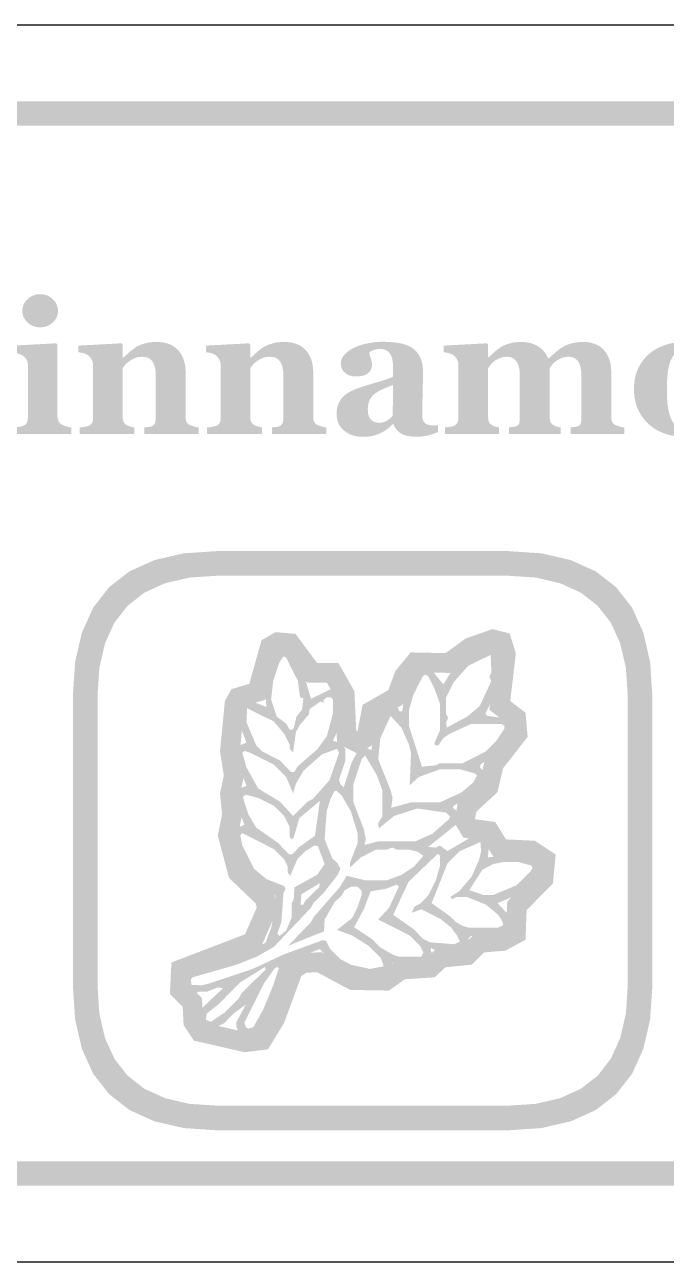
# Model space of a CAD drawing. Header units: millimetres. Extents: x 6 to 594, y 82 to 394.
# Drawn here: x 294.12 to 304.52, y 159.76 to 179.84 of the extents above; entities that cross this region are included whole.
import ezdxf

# ---------------------------------------------------------------- set-up
doc = ezdxf.new("R2010")
doc.units = ezdxf.units.MM
doc.layers.add('CUT', color=1, linetype='Continuous')
doc.layers.add('RASTER', color=7, linetype='Continuous')

msp = doc.modelspace()

# ---------------------------------------------------------------- hatches: boundary and pattern name
at = {"layer": 'RASTER'}
h = msp.add_hatch(color=7, dxfattribs=at)
h.paths.add_polyline_path([(279.2, 176.4), (279.234, 176.916), (279.338, 177.363), (279.509, 177.741), (279.75, 178.05), (280.059, 178.291), (280.438, 178.463), (280.884, 178.566), (281.4, 178.6), (338.6, 178.6), (339.116, 178.566), (339.563, 178.463), (339.941, 178.291), (340.25, 178.05), (340.491, 177.741), (340.663, 177.363), (340.766, 176.916), (340.8, 176.4), (340.8, 163.2), (340.766, 162.684), (340.662, 162.238), (340.491, 161.859), (340.25, 161.55), (339.941, 161.309), (339.563, 161.138), (339.116, 161.034), (338.6, 161), (281.4, 161), (280.884, 161.034), (280.438, 161.138), (280.059, 161.309), (279.75, 161.55), (279.509, 161.859), (279.338, 162.238), (279.234, 162.684), (279.2, 163.2)])
h.paths.add_polyline_path([(279.6, 176.4), (279.6, 163.2), (279.628, 162.778), (279.713, 162.413), (279.853, 162.103), (280.05, 161.85), (280.303, 161.653), (280.612, 161.513), (280.978, 161.428), (281.4, 161.4), (338.6, 161.4), (339.022, 161.428), (339.388, 161.513), (339.697, 161.653), (339.95, 161.85), (340.147, 162.103), (340.287, 162.413), (340.372, 162.778), (340.4, 163.2), (340.4, 176.4), (340.372, 176.822), (340.287, 177.188), (340.147, 177.497), (339.95, 177.75), (339.697, 177.947), (339.388, 178.088), (339.022, 178.172), (338.6, 178.2), (281.4, 178.2), (280.978, 178.172), (280.612, 178.088), (280.303, 177.947), (280.05, 177.75), (279.853, 177.497), (279.713, 177.188), (279.628, 176.822), (279.6, 176.4)])
h = msp.add_hatch(color=7, dxfattribs=at)
h.paths.add_polyline_path([(294.873, 173.2), (293.948, 173.2), (293.948, 173.307), (293.957, 173.308), (293.966, 173.308), (293.976, 173.309), (293.985, 173.31), (293.995, 173.311), (294.004, 173.312), (294.013, 173.313), (294.022, 173.314), (294.031, 173.315), (294.04, 173.317), (294.048, 173.318), (294.056, 173.32), (294.064, 173.322), (294.071, 173.324), (294.078, 173.326), (294.085, 173.329), (294.096, 173.334), (294.107, 173.339), (294.116, 173.344), (294.125, 173.35), (294.133, 173.357), (294.14, 173.364), (294.146, 173.371), (294.151, 173.379), (294.156, 173.388), (294.159, 173.397), (294.163, 173.407), (294.165, 173.418), (294.167, 173.429), (294.169, 173.441), (294.17, 173.453), (294.17, 173.467), (294.17, 174.319), (294.17, 174.332), (294.169, 174.344), (294.167, 174.356), (294.164, 174.367), (294.161, 174.378), (294.157, 174.389), (294.152, 174.399), (294.147, 174.409), (294.141, 174.419), (294.134, 174.428), (294.128, 174.436), (294.12, 174.444), (294.113, 174.452), (294.105, 174.459), (294.097, 174.465), (294.088, 174.471), (294.081, 174.476), (294.073, 174.48), (294.065, 174.484), (294.055, 174.489), (294.045, 174.493), (294.033, 174.497), (294.021, 174.501), (294.008, 174.505), (293.995, 174.509), (293.982, 174.513), (293.97, 174.516), (293.957, 174.518), (293.945, 174.521), (293.933, 174.523), (293.922, 174.524), (293.911, 174.526), (293.911, 174.633), (294.629, 174.671), (294.651, 174.649), (294.651, 173.486), (294.651, 173.473), (294.652, 173.461), (294.654, 173.449), (294.656, 173.438), (294.659, 173.428), (294.663, 173.417), (294.667, 173.408), (294.673, 173.398), (294.678, 173.39), (294.685, 173.382), (294.692, 173.374), (294.699, 173.367), (294.708, 173.361), (294.716, 173.355), (294.726, 173.35), (294.736, 173.345), (294.743, 173.342), (294.751, 173.339), (294.758, 173.336), (294.766, 173.333), (294.775, 173.33), (294.783, 173.327), (294.791, 173.324), (294.8, 173.322), (294.809, 173.319), (294.818, 173.317), (294.827, 173.315), (294.836, 173.313), (294.845, 173.311), (294.854, 173.309), (294.864, 173.308), (294.873, 173.307)])
h.paths.add_polyline_path([(294.659, 175.198), (294.658, 175.171), (294.654, 175.144), (294.647, 175.119), (294.638, 175.095), (294.626, 175.072), (294.611, 175.05), (294.594, 175.028), (294.574, 175.008), (294.552, 174.99), (294.529, 174.974), (294.505, 174.961), (294.48, 174.95), (294.454, 174.941), (294.427, 174.935), (294.4, 174.931), (294.371, 174.93), (294.342, 174.931), (294.314, 174.935), (294.286, 174.941), (294.26, 174.95), (294.235, 174.961), (294.211, 174.974), (294.188, 174.99), (294.167, 175.008), (294.146, 175.028), (294.129, 175.05), (294.114, 175.072), (294.102, 175.095), (294.093, 175.119), (294.086, 175.144), (294.082, 175.171), (294.081, 175.198), (294.082, 175.225), (294.086, 175.252), (294.093, 175.277), (294.102, 175.301), (294.114, 175.325), (294.129, 175.347), (294.146, 175.368), (294.167, 175.388), (294.188, 175.407), (294.211, 175.423), (294.235, 175.437), (294.26, 175.448), (294.286, 175.456), (294.314, 175.463), (294.342, 175.466), (294.371, 175.468), (294.4, 175.466), (294.428, 175.463), (294.455, 175.456), (294.481, 175.448), (294.506, 175.437), (294.53, 175.423), (294.553, 175.407), (294.574, 175.388), (294.594, 175.368), (294.612, 175.347), (294.626, 175.325), (294.638, 175.301), (294.647, 175.277), (294.654, 175.252), (294.658, 175.225), (294.659, 175.198)])
for points in [[(296.942, 173.2), (296.06, 173.2), (296.06, 173.307), (296.067, 173.308), (296.074, 173.308), (296.082, 173.309), (296.091, 173.31), (296.099, 173.311), (296.108, 173.312), (296.117, 173.313), (296.127, 173.314), (296.137, 173.315), (296.146, 173.317), (296.154, 173.318), (296.162, 173.32), (296.169, 173.322), (296.176, 173.324), (296.182, 173.326), (296.187, 173.329), (296.195, 173.333), (296.202, 173.338), (296.208, 173.343), (296.214, 173.349), (296.219, 173.355), (296.224, 173.361), (296.228, 173.368), (296.231, 173.376), (296.234, 173.384), (296.237, 173.393), (296.239, 173.403), (296.241, 173.414), (296.243, 173.426), (296.244, 173.438), (296.244, 173.452), (296.244, 173.467), (296.244, 174.152), (296.244, 174.188), (296.241, 174.222), (296.237, 174.254), (296.231, 174.283), (296.223, 174.31), (296.213, 174.335), (296.202, 174.357), (296.189, 174.377), (296.175, 174.395), (296.159, 174.41), (296.141, 174.423), (296.122, 174.434), (296.1, 174.442), (296.078, 174.448), (296.054, 174.451), (296.028, 174.452), (296.013, 174.452), (295.999, 174.451), (295.985, 174.45), (295.971, 174.448), (295.957, 174.446), (295.944, 174.443), (295.931, 174.439), (295.918, 174.435), (295.906, 174.43), (295.893, 174.425), (295.881, 174.419), (295.868, 174.413), (295.856, 174.407), (295.844, 174.399), (295.832, 174.392), (295.82, 174.384), (295.809, 174.376), (295.799, 174.369), (295.79, 174.361), (295.781, 174.354), (295.773, 174.346), (295.765, 174.339), (295.758, 174.331), (295.751, 174.324), (295.745, 174.316), (295.739, 174.309), (295.733, 174.301), (295.728, 174.295), (295.723, 174.288), (295.718, 174.282), (295.713, 174.275), (295.708, 174.269), (295.708, 173.483), (295.708, 173.47), (295.709, 173.458), (295.71, 173.447), (295.712, 173.436), (295.714, 173.425), (295.716, 173.415), (295.719, 173.406), (295.723, 173.397), (295.727, 173.389), (295.731, 173.381), (295.737, 173.374), (295.742, 173.367), (295.749, 173.361), (295.756, 173.355), (295.763, 173.35), (295.771, 173.345), (295.777, 173.342), (295.784, 173.339), (295.79, 173.336), (295.798, 173.333), (295.805, 173.33), (295.813, 173.327), (295.821, 173.324), (295.83, 173.322), (295.839, 173.319), (295.847, 173.317), (295.856, 173.315), (295.865, 173.313), (295.873, 173.311), (295.882, 173.309), (295.89, 173.308), (295.899, 173.307), (295.899, 173.2), (295.008, 173.2), (295.008, 173.307), (295.017, 173.308), (295.026, 173.309), (295.036, 173.309), (295.045, 173.31), (295.054, 173.311), (295.063, 173.313), (295.073, 173.314), (295.082, 173.315), (295.091, 173.316), (295.1, 173.318), (295.109, 173.319), (295.117, 173.321), (295.124, 173.323), (295.132, 173.325), (295.139, 173.327), (295.146, 173.329), (295.157, 173.333), (295.167, 173.338), (295.177, 173.343), (295.185, 173.349), (295.193, 173.356), (295.2, 173.363), (295.205, 173.371), (295.21, 173.379), (295.214, 173.387), (295.218, 173.397), (295.221, 173.407), (295.223, 173.418), (295.225, 173.429), (295.227, 173.441), (295.228, 173.453), (295.228, 173.467), (295.228, 174.319), (295.227, 174.33), (295.226, 174.342), (295.224, 174.353), (295.222, 174.364), (295.219, 174.375), (295.215, 174.386), (295.21, 174.397), (295.204, 174.408), (295.198, 174.419), (295.192, 174.429), (295.185, 174.439), (295.177, 174.448), (295.169, 174.457), (295.161, 174.465), (295.152, 174.473), (295.143, 174.48), (295.136, 174.485), (295.129, 174.489), (295.121, 174.493), (295.113, 174.496), (295.104, 174.5), (295.095, 174.503), (295.086, 174.507), (295.076, 174.51), (295.066, 174.512), (295.056, 174.515), (295.045, 174.517), (295.034, 174.519), (295.023, 174.521), (295.011, 174.523), (295, 174.524), (294.988, 174.526), (294.988, 174.633), (295.686, 174.671), (295.708, 174.649), (295.708, 174.436), (295.714, 174.436), (295.725, 174.446), (295.736, 174.456), (295.747, 174.466), (295.76, 174.477), (295.772, 174.488), (295.786, 174.499), (295.799, 174.512), (295.814, 174.524), (295.828, 174.537), (295.842, 174.549), (295.856, 174.56), (295.87, 174.571), (295.884, 174.581), (295.897, 174.59), (295.91, 174.599), (295.922, 174.608), (295.936, 174.616), (295.951, 174.625), (295.968, 174.633), (295.985, 174.64), (296.003, 174.648), (296.022, 174.655), (296.043, 174.661), (296.064, 174.668), (296.086, 174.674), (296.109, 174.679), (296.132, 174.683), (296.155, 174.686), (296.179, 174.689), (296.203, 174.691), (296.227, 174.692), (296.252, 174.693), (296.31, 174.691), (296.364, 174.684), (296.414, 174.674), (296.461, 174.659), (296.504, 174.64), (296.543, 174.616), (296.578, 174.589), (296.61, 174.557), (296.638, 174.522), (296.662, 174.484), (296.683, 174.443), (296.699, 174.4), (296.712, 174.353), (296.722, 174.304), (296.727, 174.252), (296.729, 174.198), (296.729, 173.48), (296.729, 173.467), (296.73, 173.454), (296.732, 173.442), (296.733, 173.431), (296.736, 173.421), (296.738, 173.411), (296.742, 173.402), (296.745, 173.393), (296.75, 173.386), (296.755, 173.378), (296.761, 173.371), (296.768, 173.364), (296.776, 173.358), (296.785, 173.352), (296.795, 173.347), (296.805, 173.342), (296.811, 173.34), (296.818, 173.337), (296.825, 173.334), (296.832, 173.332), (296.839, 173.329), (296.847, 173.327), (296.855, 173.324), (296.863, 173.322), (296.872, 173.319), (296.881, 173.317), (296.89, 173.315), (296.9, 173.313), (296.91, 173.311), (296.92, 173.309), (296.931, 173.308), (296.942, 173.307)], [(299.011, 173.2), (298.13, 173.2), (298.13, 173.307), (298.137, 173.308), (298.144, 173.308), (298.152, 173.309), (298.16, 173.31), (298.169, 173.311), (298.178, 173.312), (298.187, 173.313), (298.197, 173.314), (298.207, 173.315), (298.216, 173.317), (298.224, 173.318), (298.232, 173.32), (298.239, 173.322), (298.246, 173.324), (298.252, 173.326), (298.257, 173.329), (298.264, 173.333), (298.271, 173.338), (298.278, 173.343), (298.283, 173.349), (298.289, 173.355), (298.293, 173.361), (298.297, 173.368), (298.301, 173.376), (298.304, 173.384), (298.307, 173.393), (298.309, 173.403), (298.311, 173.414), (298.312, 173.426), (298.313, 173.438), (298.314, 173.452), (298.314, 173.467), (298.314, 174.152), (298.313, 174.188), (298.311, 174.222), (298.306, 174.254), (298.3, 174.283), (298.293, 174.31), (298.283, 174.335), (298.272, 174.357), (298.259, 174.377), (298.245, 174.395), (298.229, 174.41), (298.211, 174.423), (298.191, 174.434), (298.17, 174.442), (298.148, 174.448), (298.123, 174.451), (298.097, 174.452), (298.083, 174.452), (298.069, 174.451), (298.055, 174.45), (298.041, 174.448), (298.027, 174.446), (298.014, 174.443), (298.001, 174.439), (297.988, 174.435), (297.976, 174.43), (297.963, 174.425), (297.951, 174.419), (297.938, 174.413), (297.926, 174.407), (297.914, 174.399), (297.902, 174.392), (297.889, 174.384), (297.879, 174.376), (297.869, 174.369), (297.86, 174.361), (297.851, 174.354), (297.843, 174.346), (297.835, 174.339), (297.828, 174.331), (297.821, 174.324), (297.815, 174.316), (297.809, 174.309), (297.803, 174.301), (297.798, 174.295), (297.792, 174.288), (297.787, 174.282), (297.783, 174.275), (297.778, 174.269), (297.778, 173.483), (297.778, 173.47), (297.779, 173.458), (297.78, 173.447), (297.782, 173.436), (297.784, 173.425), (297.786, 173.415), (297.789, 173.406), (297.793, 173.397), (297.797, 173.389), (297.801, 173.381), (297.806, 173.374), (297.812, 173.367), (297.818, 173.361), (297.825, 173.355), (297.833, 173.35), (297.841, 173.345), (297.847, 173.342), (297.854, 173.339), (297.86, 173.336), (297.867, 173.333), (297.875, 173.33), (297.883, 173.327), (297.891, 173.324), (297.9, 173.322), (297.908, 173.319), (297.917, 173.317), (297.926, 173.315), (297.934, 173.313), (297.943, 173.311), (297.952, 173.309), (297.96, 173.308), (297.969, 173.307), (297.969, 173.2), (297.078, 173.2), (297.078, 173.307), (297.087, 173.308), (297.096, 173.309), (297.105, 173.309), (297.115, 173.31), (297.124, 173.311), (297.133, 173.313), (297.143, 173.314), (297.152, 173.315), (297.161, 173.316), (297.17, 173.318), (297.178, 173.319), (297.186, 173.321), (297.194, 173.323), (297.202, 173.325), (297.209, 173.327), (297.216, 173.329), (297.227, 173.333), (297.237, 173.338), (297.247, 173.343), (297.255, 173.349), (297.263, 173.356), (297.269, 173.363), (297.275, 173.371), (297.28, 173.379), (297.284, 173.387), (297.288, 173.397), (297.291, 173.407), (297.293, 173.418), (297.295, 173.429), (297.297, 173.441), (297.297, 173.453), (297.298, 173.467), (297.298, 174.319), (297.297, 174.33), (297.296, 174.342), (297.294, 174.353), (297.292, 174.364), (297.288, 174.375), (297.284, 174.386), (297.28, 174.397), (297.274, 174.408), (297.268, 174.419), (297.262, 174.429), (297.255, 174.439), (297.247, 174.448), (297.239, 174.457), (297.231, 174.465), (297.222, 174.473), (297.213, 174.48), (297.206, 174.485), (297.199, 174.489), (297.191, 174.493), (297.183, 174.496), (297.174, 174.5), (297.165, 174.503), (297.156, 174.507), (297.146, 174.51), (297.136, 174.512), (297.125, 174.515), (297.115, 174.517), (297.104, 174.519), (297.092, 174.521), (297.081, 174.523), (297.069, 174.524), (297.057, 174.526), (297.057, 174.633), (297.756, 174.671), (297.778, 174.649), (297.778, 174.436), (297.784, 174.436), (297.794, 174.446), (297.806, 174.456), (297.817, 174.466), (297.829, 174.477), (297.842, 174.488), (297.855, 174.499), (297.869, 174.512), (297.884, 174.524), (297.898, 174.537), (297.912, 174.549), (297.926, 174.56), (297.94, 174.571), (297.953, 174.581), (297.966, 174.59), (297.979, 174.599), (297.992, 174.608), (298.006, 174.616), (298.021, 174.625), (298.037, 174.633), (298.055, 174.64), (298.073, 174.648), (298.092, 174.655), (298.113, 174.661), (298.134, 174.668), (298.156, 174.674), (298.179, 174.679), (298.202, 174.683), (298.225, 174.686), (298.248, 174.689), (298.272, 174.691), (298.297, 174.692), (298.322, 174.693), (298.379, 174.691), (298.433, 174.684), (298.484, 174.674), (298.53, 174.659), (298.573, 174.64), (298.613, 174.616), (298.648, 174.589), (298.68, 174.557), (298.708, 174.522), (298.732, 174.484), (298.752, 174.443), (298.769, 174.4), (298.782, 174.353), (298.792, 174.304), (298.797, 174.252), (298.799, 174.198), (298.799, 173.48), (298.799, 173.467), (298.8, 173.454), (298.801, 173.442), (298.803, 173.431), (298.805, 173.421), (298.808, 173.411), (298.811, 173.402), (298.815, 173.393), (298.82, 173.386), (298.825, 173.378), (298.831, 173.371), (298.838, 173.364), (298.846, 173.358), (298.855, 173.352), (298.865, 173.347), (298.875, 173.342), (298.881, 173.34), (298.888, 173.337), (298.894, 173.334), (298.901, 173.332), (298.909, 173.329), (298.917, 173.327), (298.925, 173.324), (298.933, 173.322), (298.942, 173.319), (298.951, 173.317), (298.96, 173.315), (298.97, 173.313), (298.98, 173.311), (298.99, 173.309), (299.001, 173.308), (299.011, 173.307)], [(303.845, 173.2), (302.972, 173.2), (302.972, 173.307), (302.981, 173.308), (302.989, 173.309), (302.997, 173.31), (303.005, 173.311), (303.014, 173.312), (303.022, 173.313), (303.031, 173.314), (303.04, 173.314), (303.048, 173.315), (303.057, 173.316), (303.065, 173.318), (303.072, 173.319), (303.079, 173.321), (303.086, 173.324), (303.092, 173.326), (303.098, 173.329), (303.106, 173.333), (303.113, 173.337), (303.119, 173.343), (303.125, 173.348), (303.13, 173.355), (303.134, 173.362), (303.137, 173.37), (303.139, 173.378), (303.141, 173.387), (303.143, 173.396), (303.145, 173.407), (303.146, 173.417), (303.147, 173.429), (303.148, 173.441), (303.148, 173.453), (303.148, 173.467), (303.148, 174.151), (303.147, 174.187), (303.145, 174.221), (303.141, 174.253), (303.135, 174.283), (303.127, 174.31), (303.118, 174.335), (303.107, 174.357), (303.095, 174.377), (303.081, 174.395), (303.065, 174.41), (303.048, 174.423), (303.03, 174.434), (303.01, 174.442), (302.989, 174.448), (302.966, 174.451), (302.942, 174.452), (302.926, 174.452), (302.911, 174.451), (302.896, 174.45), (302.882, 174.447), (302.868, 174.445), (302.855, 174.441), (302.842, 174.437), (302.83, 174.433), (302.817, 174.428), (302.806, 174.422), (302.794, 174.416), (302.783, 174.411), (302.771, 174.404), (302.761, 174.398), (302.75, 174.391), (302.74, 174.384), (302.729, 174.376), (302.719, 174.368), (302.71, 174.361), (302.702, 174.353), (302.694, 174.345), (302.686, 174.337), (302.68, 174.33), (302.674, 174.322), (302.668, 174.315), (302.662, 174.307), (302.657, 174.3), (302.652, 174.294), (302.647, 174.287), (302.643, 174.281), (302.638, 174.275), (302.634, 174.269), (302.634, 173.483), (302.634, 173.47), (302.635, 173.458), (302.636, 173.446), (302.637, 173.435), (302.639, 173.425), (302.641, 173.415), (302.644, 173.406), (302.646, 173.397), (302.65, 173.389), (302.654, 173.381), (302.659, 173.374), (302.664, 173.368), (302.67, 173.361), (302.677, 173.355), (302.685, 173.35), (302.693, 173.345), (302.699, 173.342), (302.705, 173.339), (302.711, 173.336), (302.718, 173.333), (302.724, 173.33), (302.731, 173.327), (302.739, 173.324), (302.746, 173.322), (302.754, 173.319), (302.761, 173.317), (302.769, 173.315), (302.777, 173.313), (302.785, 173.311), (302.793, 173.309), (302.801, 173.308), (302.81, 173.307), (302.81, 173.2), (301.973, 173.2), (301.973, 173.307), (301.981, 173.308), (301.988, 173.308), (301.996, 173.309), (302.004, 173.31), (302.013, 173.311), (302.022, 173.312), (302.031, 173.313), (302.041, 173.314), (302.05, 173.315), (302.059, 173.317), (302.068, 173.318), (302.075, 173.32), (302.082, 173.322), (302.089, 173.324), (302.094, 173.326), (302.099, 173.329), (302.107, 173.333), (302.113, 173.338), (302.119, 173.343), (302.125, 173.349), (302.13, 173.355), (302.134, 173.361), (302.137, 173.368), (302.14, 173.376), (302.142, 173.384), (302.144, 173.393), (302.145, 173.403), (302.147, 173.414), (302.148, 173.426), (302.149, 173.438), (302.149, 173.452), (302.149, 173.467), (302.149, 174.151), (302.148, 174.187), (302.146, 174.221), (302.142, 174.253), (302.136, 174.283), (302.128, 174.31), (302.119, 174.335), (302.108, 174.357), (302.096, 174.377), (302.082, 174.395), (302.066, 174.41), (302.049, 174.423), (302.031, 174.434), (302.011, 174.442), (301.99, 174.448), (301.967, 174.451), (301.943, 174.452), (301.927, 174.452), (301.912, 174.451), (301.897, 174.45), (301.883, 174.447), (301.869, 174.445), (301.856, 174.441), (301.843, 174.437), (301.831, 174.433), (301.818, 174.428), (301.807, 174.422), (301.795, 174.416), (301.784, 174.411), (301.772, 174.404), (301.761, 174.398), (301.751, 174.391), (301.74, 174.384), (301.73, 174.376), (301.72, 174.368), (301.711, 174.361), (301.703, 174.353), (301.695, 174.345), (301.687, 174.337), (301.681, 174.33), (301.675, 174.322), (301.669, 174.315), (301.663, 174.307), (301.658, 174.3), (301.653, 174.294), (301.648, 174.287), (301.644, 174.281), (301.639, 174.275), (301.635, 174.269), (301.635, 173.483), (301.635, 173.47), (301.636, 173.458), (301.637, 173.447), (301.638, 173.436), (301.64, 173.425), (301.642, 173.416), (301.645, 173.406), (301.648, 173.398), (301.652, 173.39), (301.656, 173.382), (301.661, 173.375), (301.667, 173.368), (301.673, 173.361), (301.68, 173.355), (301.687, 173.35), (301.695, 173.345), (301.701, 173.342), (301.707, 173.339), (301.714, 173.336), (301.72, 173.333), (301.727, 173.33), (301.734, 173.327), (301.741, 173.324), (301.749, 173.322), (301.756, 173.319), (301.764, 173.317), (301.772, 173.315), (301.779, 173.313), (301.788, 173.311), (301.796, 173.309), (301.804, 173.308), (301.812, 173.307), (301.812, 173.2), (300.935, 173.2), (300.935, 173.307), (300.944, 173.308), (300.954, 173.308), (300.963, 173.309), (300.973, 173.31), (300.982, 173.311), (300.991, 173.312), (301, 173.313), (301.01, 173.314), (301.019, 173.315), (301.027, 173.317), (301.036, 173.318), (301.044, 173.32), (301.051, 173.322), (301.059, 173.324), (301.066, 173.326), (301.073, 173.329), (301.084, 173.334), (301.094, 173.339), (301.104, 173.344), (301.112, 173.35), (301.12, 173.357), (301.126, 173.364), (301.132, 173.371), (301.137, 173.379), (301.141, 173.388), (301.145, 173.397), (301.148, 173.407), (301.15, 173.418), (301.152, 173.429), (301.153, 173.441), (301.154, 173.453), (301.155, 173.467), (301.155, 174.319), (301.154, 174.331), (301.153, 174.342), (301.151, 174.354), (301.148, 174.365), (301.145, 174.377), (301.141, 174.388), (301.135, 174.399), (301.13, 174.411), (301.123, 174.422), (301.117, 174.432), (301.11, 174.441), (301.102, 174.45), (301.095, 174.459), (301.087, 174.467), (301.078, 174.474), (301.07, 174.48), (301.063, 174.485), (301.056, 174.489), (301.048, 174.493), (301.04, 174.496), (301.031, 174.5), (301.022, 174.503), (301.013, 174.507), (301.003, 174.51), (300.993, 174.512), (300.982, 174.515), (300.972, 174.517), (300.961, 174.519), (300.949, 174.521), (300.938, 174.523), (300.926, 174.524), (300.914, 174.526), (300.914, 174.633), (301.613, 174.671), (301.635, 174.649), (301.635, 174.442), (301.641, 174.442), (301.651, 174.452), (301.662, 174.461), (301.674, 174.472), (301.686, 174.482), (301.698, 174.493), (301.711, 174.505), (301.724, 174.517), (301.738, 174.529), (301.752, 174.542), (301.766, 174.553), (301.78, 174.564), (301.793, 174.575), (301.806, 174.585), (301.819, 174.594), (301.832, 174.603), (301.844, 174.611), (301.859, 174.619), (301.874, 174.627), (301.889, 174.635), (301.906, 174.643), (301.924, 174.65), (301.943, 174.657), (301.963, 174.663), (301.984, 174.669), (302.005, 174.675), (302.027, 174.679), (302.05, 174.684), (302.073, 174.687), (302.096, 174.689), (302.12, 174.691), (302.145, 174.692), (302.17, 174.693), (302.211, 174.692), (302.25, 174.688), (302.287, 174.682), (302.323, 174.675), (302.357, 174.664), (302.389, 174.652), (302.42, 174.637), (302.449, 174.62), (302.476, 174.601), (302.501, 174.581), (302.524, 174.559), (302.544, 174.536), (302.563, 174.511), (302.58, 174.485), (302.595, 174.457), (302.608, 174.428), (302.621, 174.428), (302.632, 174.438), (302.643, 174.448), (302.655, 174.459), (302.668, 174.471), (302.681, 174.482), (302.695, 174.495), (302.71, 174.507), (302.725, 174.521), (302.74, 174.534), (302.755, 174.546), (302.77, 174.558), (302.784, 174.569), (302.798, 174.579), (302.811, 174.589), (302.825, 174.598), (302.838, 174.606), (302.852, 174.615), (302.868, 174.624), (302.885, 174.632), (302.903, 174.64), (302.921, 174.647), (302.941, 174.655), (302.962, 174.661), (302.983, 174.668), (303.006, 174.674), (303.028, 174.679), (303.052, 174.683), (303.075, 174.686), (303.099, 174.689), (303.123, 174.691), (303.148, 174.692), (303.173, 174.693), (303.227, 174.691), (303.277, 174.685), (303.325, 174.674), (303.369, 174.66), (303.41, 174.642), (303.448, 174.619), (303.482, 174.593), (303.514, 174.562), (303.542, 174.528), (303.566, 174.49), (303.586, 174.449), (303.603, 174.404), (303.616, 174.356), (303.626, 174.305), (303.631, 174.25), (303.633, 174.192), (303.633, 173.48), (303.633, 173.467), (303.634, 173.454), (303.635, 173.442), (303.637, 173.431), (303.639, 173.42), (303.642, 173.41), (303.645, 173.401), (303.649, 173.393), (303.654, 173.385), (303.659, 173.377), (303.665, 173.37), (303.672, 173.364), (303.68, 173.357), (303.688, 173.352), (303.698, 173.347), (303.708, 173.342), (303.714, 173.34), (303.72, 173.337), (303.727, 173.334), (303.734, 173.332), (303.741, 173.329), (303.749, 173.327), (303.757, 173.324), (303.766, 173.322), (303.774, 173.319), (303.784, 173.317), (303.793, 173.315), (303.803, 173.313), (303.813, 173.311), (303.823, 173.309), (303.834, 173.308), (303.845, 173.307)]]:
    msp.add_hatch(color=7, dxfattribs=at).paths.add_polyline_path(points)
h = msp.add_hatch(color=7, dxfattribs=at)
h.paths.add_polyline_path([(300.822, 173.231), (300.806, 173.224), (300.788, 173.217), (300.77, 173.211), (300.752, 173.204), (300.732, 173.198), (300.712, 173.191), (300.691, 173.185), (300.67, 173.179), (300.648, 173.174), (300.625, 173.169), (300.602, 173.165), (300.579, 173.162), (300.556, 173.159), (300.532, 173.158), (300.508, 173.156), (300.484, 173.156), (300.44, 173.157), (300.4, 173.159), (300.362, 173.164), (300.327, 173.169), (300.296, 173.177), (300.267, 173.186), (300.241, 173.197), (300.219, 173.21), (300.198, 173.224), (300.179, 173.239), (300.162, 173.256), (300.147, 173.275), (300.133, 173.294), (300.122, 173.316), (300.111, 173.338), (300.103, 173.363), (300.094, 173.363), (300.082, 173.35), (300.069, 173.339), (300.057, 173.327), (300.045, 173.316), (300.033, 173.306), (300.021, 173.296), (300.01, 173.287), (299.998, 173.278), (299.986, 173.269), (299.975, 173.261), (299.963, 173.253), (299.95, 173.245), (299.938, 173.238), (299.925, 173.231), (299.912, 173.224), (299.899, 173.218), (299.882, 173.21), (299.865, 173.203), (299.848, 173.196), (299.832, 173.19), (299.815, 173.184), (299.799, 173.179), (299.783, 173.174), (299.767, 173.17), (299.75, 173.166), (299.732, 173.163), (299.712, 173.161), (299.69, 173.158), (299.667, 173.157), (299.643, 173.156), (299.616, 173.155), (299.589, 173.155), (299.547, 173.156), (299.507, 173.161), (299.468, 173.169), (299.431, 173.18), (299.396, 173.194), (299.362, 173.211), (299.329, 173.231), (299.299, 173.255), (299.27, 173.281), (299.246, 173.309), (299.225, 173.339), (299.208, 173.372), (299.195, 173.406), (299.186, 173.442), (299.18, 173.48), (299.178, 173.521), (299.179, 173.544), (299.18, 173.567), (299.182, 173.588), (299.185, 173.609), (299.189, 173.629), (299.193, 173.648), (299.199, 173.666), (299.205, 173.683), (299.212, 173.699), (299.219, 173.715), (299.228, 173.73), (299.237, 173.745), (299.246, 173.76), (299.257, 173.774), (299.268, 173.788), (299.28, 173.801), (299.291, 173.812), (299.302, 173.823), (299.314, 173.833), (299.327, 173.843), (299.34, 173.853), (299.353, 173.862), (299.367, 173.87), (299.381, 173.878), (299.396, 173.886), (299.411, 173.893), (299.426, 173.901), (299.442, 173.908), (299.458, 173.915), (299.474, 173.922), (299.491, 173.929), (299.508, 173.935), (299.542, 173.947), (299.577, 173.96), (299.614, 173.972), (299.653, 173.985), (299.693, 173.997), (299.735, 174.01), (299.779, 174.023), (299.824, 174.036), (299.869, 174.049), (299.911, 174.061), (299.949, 174.073), (299.984, 174.085), (300.016, 174.096), (300.045, 174.108), (300.071, 174.118), (300.094, 174.129), (300.094, 174.269), (300.094, 174.279), (300.094, 174.289), (300.093, 174.3), (300.093, 174.312), (300.092, 174.324), (300.091, 174.337), (300.09, 174.351), (300.088, 174.366), (300.086, 174.381), (300.084, 174.395), (300.082, 174.408), (300.079, 174.421), (300.076, 174.434), (300.072, 174.445), (300.068, 174.457), (300.063, 174.467), (300.058, 174.479), (300.052, 174.49), (300.045, 174.5), (300.037, 174.51), (300.028, 174.52), (300.019, 174.529), (300.009, 174.538), (299.999, 174.546), (299.987, 174.554), (299.975, 174.56), (299.962, 174.566), (299.948, 174.57), (299.933, 174.574), (299.917, 174.576), (299.901, 174.578), (299.883, 174.578), (299.867, 174.578), (299.852, 174.577), (299.838, 174.576), (299.824, 174.574), (299.811, 174.571), (299.798, 174.568), (299.787, 174.564), (299.775, 174.56), (299.765, 174.556), (299.755, 174.551), (299.745, 174.546), (299.736, 174.542), (299.728, 174.537), (299.72, 174.532), (299.713, 174.528), (299.706, 174.523), (299.707, 174.515), (299.709, 174.506), (299.711, 174.496), (299.714, 174.486), (299.718, 174.474), (299.721, 174.462), (299.726, 174.448), (299.731, 174.433), (299.736, 174.418), (299.74, 174.404), (299.743, 174.389), (299.746, 174.374), (299.748, 174.36), (299.75, 174.346), (299.751, 174.332), (299.751, 174.318), (299.751, 174.311), (299.75, 174.304), (299.749, 174.297), (299.748, 174.29), (299.746, 174.282), (299.744, 174.273), (299.741, 174.265), (299.738, 174.255), (299.735, 174.246), (299.731, 174.238), (299.727, 174.23), (299.722, 174.222), (299.717, 174.215), (299.712, 174.208), (299.706, 174.202), (299.7, 174.196), (299.691, 174.189), (299.683, 174.182), (299.674, 174.176), (299.664, 174.17), (299.655, 174.165), (299.645, 174.16), (299.635, 174.155), (299.625, 174.151), (299.613, 174.147), (299.601, 174.144), (299.587, 174.141), (299.572, 174.139), (299.555, 174.137), (299.537, 174.136), (299.517, 174.135), (299.496, 174.135), (299.467, 174.135), (299.439, 174.138), (299.412, 174.143), (299.388, 174.149), (299.366, 174.158), (299.346, 174.168), (299.327, 174.18), (299.31, 174.194), (299.296, 174.209), (299.283, 174.226), (299.272, 174.243), (299.263, 174.262), (299.256, 174.282), (299.251, 174.303), (299.248, 174.325), (299.247, 174.348), (299.248, 174.369), (299.251, 174.388), (299.256, 174.408), (299.264, 174.426), (299.273, 174.444), (299.284, 174.462), (299.297, 174.479), (299.313, 174.496), (299.329, 174.512), (299.347, 174.527), (299.365, 174.541), (299.385, 174.555), (299.405, 174.568), (299.426, 174.581), (299.448, 174.592), (299.471, 174.603), (299.495, 174.614), (299.519, 174.624), (299.545, 174.633), (299.571, 174.642), (299.598, 174.651), (299.626, 174.658), (299.654, 174.665), (299.684, 174.671), (299.714, 174.677), (299.743, 174.682), (299.771, 174.686), (299.8, 174.69), (299.827, 174.692), (299.854, 174.694), (299.881, 174.695), (299.906, 174.696), (299.942, 174.695), (299.976, 174.695), (300.01, 174.693), (300.043, 174.691), (300.075, 174.689), (300.106, 174.686), (300.137, 174.683), (300.167, 174.679), (300.197, 174.674), (300.225, 174.668), (300.253, 174.661), (300.28, 174.653), (300.306, 174.644), (300.332, 174.633), (300.357, 174.622), (300.381, 174.609), (300.403, 174.596), (300.424, 174.581), (300.444, 174.564), (300.463, 174.546), (300.48, 174.527), (300.496, 174.506), (300.511, 174.484), (300.525, 174.46), (300.538, 174.435), (300.549, 174.408), (300.558, 174.379), (300.565, 174.348), (300.571, 174.316), (300.576, 174.281), (300.578, 174.245), (300.579, 174.206), (300.579, 174.164), (300.578, 174.12), (300.578, 174.074), (300.577, 174.025), (300.576, 173.975), (300.575, 173.923), (300.574, 173.87), (300.572, 173.814), (300.571, 173.759), (300.569, 173.71), (300.568, 173.665), (300.567, 173.626), (300.567, 173.591), (300.566, 173.561), (300.566, 173.535), (300.566, 173.515), (300.566, 173.499), (300.567, 173.484), (300.568, 173.469), (300.571, 173.456), (300.573, 173.443), (300.577, 173.432), (300.581, 173.421), (300.585, 173.411), (300.591, 173.402), (300.597, 173.393), (300.603, 173.385), (300.611, 173.378), (300.618, 173.371), (300.627, 173.365), (300.636, 173.359), (300.646, 173.354), (300.653, 173.351), (300.66, 173.349), (300.669, 173.346), (300.678, 173.344), (300.689, 173.343), (300.7, 173.342), (300.712, 173.341), (300.725, 173.34), (300.738, 173.339), (300.751, 173.339), (300.763, 173.339), (300.776, 173.338), (300.788, 173.338), (300.799, 173.338), (300.811, 173.338), (300.822, 173.338)])
h.paths.add_polyline_path([(300.094, 173.994), (300.074, 173.987), (300.053, 173.98), (300.033, 173.972), (300.012, 173.964), (299.992, 173.956), (299.972, 173.948), (299.952, 173.939), (299.931, 173.93), (299.912, 173.921), (299.893, 173.912), (299.875, 173.903), (299.858, 173.893), (299.842, 173.884), (299.827, 173.874), (299.813, 173.865), (299.8, 173.855), (299.786, 173.844), (299.774, 173.833), (299.762, 173.821), (299.751, 173.808), (299.741, 173.795), (299.731, 173.78), (299.723, 173.766), (299.715, 173.75), (299.707, 173.734), (299.701, 173.717), (299.696, 173.699), (299.692, 173.681), (299.688, 173.662), (299.686, 173.642), (299.684, 173.621), (299.684, 173.6), (299.685, 173.572), (299.687, 173.547), (299.691, 173.523), (299.697, 173.501), (299.704, 173.482), (299.713, 173.464), (299.724, 173.448), (299.736, 173.434), (299.749, 173.422), (299.763, 173.412), (299.778, 173.403), (299.794, 173.396), (299.81, 173.39), (299.827, 173.386), (299.845, 173.384), (299.864, 173.383), (299.884, 173.384), (299.903, 173.385), (299.92, 173.388), (299.937, 173.391), (299.954, 173.396), (299.969, 173.402), (299.983, 173.408), (299.997, 173.416), (300.009, 173.425), (300.022, 173.434), (300.034, 173.443), (300.045, 173.453), (300.057, 173.463), (300.068, 173.474), (300.078, 173.486), (300.088, 173.497)])
h = msp.add_hatch(color=7, dxfattribs=at)
h.paths.add_polyline_path([(305.477, 174.48), (305.504, 174.454), (305.528, 174.427), (305.551, 174.399), (305.573, 174.369), (305.593, 174.338), (305.611, 174.306), (305.628, 174.273), (305.643, 174.239), (305.656, 174.203), (305.668, 174.167), (305.678, 174.13), (305.686, 174.092), (305.692, 174.054), (305.696, 174.014), (305.699, 173.975), (305.7, 173.934), (305.699, 173.894), (305.696, 173.854), (305.692, 173.815), (305.686, 173.776), (305.678, 173.738), (305.668, 173.7), (305.657, 173.663), (305.644, 173.627), (305.629, 173.592), (305.612, 173.557), (305.594, 173.525), (305.574, 173.493), (305.553, 173.463), (305.53, 173.434), (305.505, 173.406), (305.479, 173.38), (305.449, 173.354), (305.418, 173.328), (305.386, 173.305), (305.352, 173.283), (305.317, 173.263), (305.28, 173.244), (305.242, 173.227), (305.203, 173.212), (305.162, 173.198), (305.12, 173.186), (305.076, 173.176), (305.031, 173.168), (304.984, 173.161), (304.936, 173.157), (304.887, 173.154), (304.836, 173.153), (304.791, 173.154), (304.748, 173.156), (304.706, 173.16), (304.664, 173.166), (304.623, 173.173), (304.584, 173.182), (304.545, 173.192), (304.507, 173.204), (304.47, 173.218), (304.434, 173.233), (304.399, 173.25), (304.365, 173.268), (304.333, 173.289), (304.301, 173.31), (304.27, 173.333), (304.241, 173.358), (304.214, 173.383), (304.188, 173.41), (304.164, 173.438), (304.141, 173.468), (304.12, 173.499), (304.1, 173.531), (304.082, 173.565), (304.065, 173.601), (304.05, 173.637), (304.037, 173.675), (304.026, 173.714), (304.017, 173.754), (304.01, 173.794), (304.005, 173.836), (304.002, 173.879), (304.001, 173.924), (304.002, 173.967), (304.004, 174.009), (304.009, 174.05), (304.015, 174.09), (304.023, 174.128), (304.032, 174.165), (304.044, 174.202), (304.057, 174.236), (304.072, 174.27), (304.089, 174.303), (304.107, 174.335), (304.128, 174.366), (304.15, 174.396), (304.173, 174.425), (304.199, 174.453), (304.226, 174.48), (304.254, 174.505), (304.284, 174.529), (304.315, 174.551), (304.347, 174.571), (304.382, 174.59), (304.417, 174.608), (304.455, 174.624), (304.494, 174.639), (304.534, 174.652), (304.575, 174.664), (304.618, 174.674), (304.662, 174.682), (304.707, 174.688), (304.753, 174.692), (304.8, 174.695), (304.849, 174.696), (304.899, 174.695), (304.948, 174.692), (304.996, 174.688), (305.042, 174.682), (305.086, 174.674), (305.129, 174.664), (305.17, 174.652), (305.21, 174.639), (305.248, 174.624), (305.285, 174.608), (305.321, 174.59), (305.355, 174.571), (305.388, 174.551), (305.419, 174.529), (305.449, 174.505), (305.477, 174.48)])
h.paths.add_polyline_path([(305.102, 173.465), (305.11, 173.486), (305.117, 173.508), (305.124, 173.532), (305.13, 173.556), (305.136, 173.581), (305.141, 173.608), (305.146, 173.636), (305.15, 173.664), (305.154, 173.694), (305.157, 173.725), (305.159, 173.758), (305.161, 173.791), (305.163, 173.826), (305.164, 173.862), (305.165, 173.899), (305.165, 173.937), (305.165, 173.963), (305.164, 173.99), (305.163, 174.018), (305.162, 174.047), (305.16, 174.076), (305.157, 174.107), (305.154, 174.139), (305.151, 174.171), (305.147, 174.203), (305.142, 174.234), (305.138, 174.262), (305.132, 174.289), (305.127, 174.314), (305.12, 174.338), (305.114, 174.359), (305.107, 174.379), (305.097, 174.402), (305.087, 174.423), (305.077, 174.443), (305.065, 174.462), (305.052, 174.479), (305.039, 174.495), (305.024, 174.51), (305.009, 174.524), (304.993, 174.537), (304.976, 174.547), (304.958, 174.556), (304.939, 174.564), (304.919, 174.57), (304.897, 174.574), (304.875, 174.576), (304.852, 174.577), (304.826, 174.576), (304.802, 174.573), (304.78, 174.569), (304.758, 174.563), (304.738, 174.555), (304.719, 174.545), (304.702, 174.533), (304.686, 174.52), (304.67, 174.505), (304.656, 174.489), (304.643, 174.472), (304.63, 174.454), (304.619, 174.435), (304.608, 174.415), (304.598, 174.394), (304.59, 174.372), (304.582, 174.351), (304.575, 174.328), (304.569, 174.305), (304.564, 174.281), (304.559, 174.256), (304.554, 174.231), (304.55, 174.204), (304.547, 174.176), (304.544, 174.148), (304.542, 174.12), (304.54, 174.091), (304.538, 174.062), (304.537, 174.033), (304.536, 174.003), (304.536, 173.973), (304.535, 173.943), (304.536, 173.904), (304.536, 173.866), (304.537, 173.831), (304.538, 173.797), (304.539, 173.765), (304.541, 173.734), (304.543, 173.705), (304.546, 173.678), (304.549, 173.652), (304.553, 173.626), (304.557, 173.6), (304.563, 173.573), (304.57, 173.547), (304.578, 173.521), (304.586, 173.494), (304.595, 173.468), (304.604, 173.446), (304.614, 173.425), (304.625, 173.405), (304.636, 173.387), (304.649, 173.369), (304.662, 173.353), (304.677, 173.338), (304.692, 173.325), (304.708, 173.312), (304.726, 173.301), (304.744, 173.292), (304.764, 173.285), (304.784, 173.279), (304.806, 173.275), (304.828, 173.273), (304.852, 173.272), (304.873, 173.273), (304.894, 173.275), (304.914, 173.279), (304.933, 173.284), (304.952, 173.291), (304.97, 173.299), (304.987, 173.309), (305.003, 173.321), (305.018, 173.334), (305.033, 173.348), (305.046, 173.364), (305.059, 173.381), (305.071, 173.4), (305.082, 173.42), (305.093, 173.442), (305.102, 173.465)])
h = msp.add_hatch(color=7, dxfattribs=at)
h.paths.add_polyline_path([(294.9, 168.95), (294.937, 169.501), (295.047, 169.978), (295.23, 170.382), (295.487, 170.713), (295.818, 170.97), (296.222, 171.153), (296.699, 171.263), (297.25, 171.3), (301.95, 171.3), (302.501, 171.263), (302.978, 171.153), (303.382, 170.97), (303.713, 170.713), (303.97, 170.382), (304.153, 169.978), (304.263, 169.501), (304.3, 168.95), (304.3, 164.25), (304.263, 163.699), (304.153, 163.222), (303.97, 162.818), (303.713, 162.488), (303.382, 162.23), (302.978, 162.047), (302.501, 161.937), (301.95, 161.9), (297.25, 161.9), (296.699, 161.937), (296.222, 162.047), (295.818, 162.23), (295.488, 162.488), (295.23, 162.818), (295.047, 163.222), (294.937, 163.699), (294.9, 164.25)])
h.paths.add_polyline_path([(295.3, 168.95), (295.3, 164.25), (295.33, 163.793), (295.422, 163.397), (295.574, 163.062), (295.788, 162.788), (296.062, 162.574), (296.397, 162.422), (296.793, 162.33), (297.25, 162.3), (301.95, 162.3), (302.407, 162.33), (302.803, 162.422), (303.138, 162.574), (303.413, 162.788), (303.626, 163.062), (303.778, 163.397), (303.87, 163.793), (303.9, 164.25), (303.9, 168.95), (303.87, 169.407), (303.778, 169.803), (303.626, 170.138), (303.412, 170.413), (303.138, 170.626), (302.803, 170.778), (302.407, 170.87), (301.95, 170.9), (297.25, 170.9), (296.793, 170.87), (296.397, 170.778), (296.062, 170.626), (295.788, 170.413), (295.574, 170.138), (295.422, 169.803), (295.33, 169.407), (295.3, 168.95)])
h = msp.add_hatch(color=7, dxfattribs=at)
h.paths.add_polyline_path([(301.708, 170.034), (301.985, 169.963), (302.085, 169.642), (301.995, 168.867), (302.242, 168.676), (302.277, 168.286), (301.879, 167.776), (301.786, 167.386), (301.443, 167.069), (301.423, 166.955), (301.427, 166.948), (301.752, 166.904), (301.924, 166.621), (302.394, 166.6), (302.731, 166.375), (302.687, 165.906), (302.26, 165.473), (302.242, 164.992), (301.915, 164.816), (301.57, 164.788), (301.371, 164.589), (300.943, 164.546), (300.767, 164.383), (300.285, 164.352), (300.025, 164.168), (299.397, 164.179), (298.859, 164.467), (298.681, 164.456), (298.604, 164.399), (298.328, 163.648), (298.066, 163.215), (297.687, 163.168), (296.863, 163.356), (296.697, 163.605), (296.681, 163.905), (296.474, 164.112), (296.499, 164.624), (297.693, 165.082), (297.881, 165.512), (297.87, 165.579), (297.432, 165.997), (297.251, 166.684), (297.32, 167.031), (297.287, 167.366), (297.349, 167.658), (297.287, 168.053), (297.366, 168.868), (297.475, 169.061), (297.762, 169.145), (297.96, 169.853), (298.186, 169.984), (298.512, 169.957), (298.861, 169.483), (299.208, 169.483), (299.466, 169.028), (299.497, 168.382), (299.51, 168.375), (299.518, 168.38), (299.599, 168.805), (300.016, 169.043), (300.132, 169.354), (300.378, 169.655), (300.946, 169.644), (301.269, 169.88)])
h.paths.add_polyline_path([(301.722, 169.7), (301.42, 169.594), (301.048, 169.322), (300.528, 169.332), (300.414, 169.192), (300.276, 168.822), (299.885, 168.6), (299.806, 168.183), (299.527, 168.008), (299.186, 168.181), (299.15, 168.937), (299.021, 169.163), (298.7, 169.163), (298.341, 169.65), (298.26, 169.657), (298.233, 169.641), (298.023, 168.887), (297.689, 168.79), (297.678, 168.77), (297.61, 168.063), (297.675, 167.649), (297.61, 167.348), (297.644, 167.015), (297.579, 166.694), (297.719, 166.166), (298.169, 165.736), (298.212, 165.469), (297.932, 164.831), (296.809, 164.4), (296.801, 164.238), (296.994, 164.045), (297.012, 163.71), (297.059, 163.639), (297.704, 163.493), (297.873, 163.513), (298.038, 163.787), (298.336, 164.599), (298.567, 164.769), (298.929, 164.792), (299.48, 164.498), (299.926, 164.49), (300.174, 164.666), (300.633, 164.695), (300.804, 164.853), (301.225, 164.896), (301.427, 165.098), (301.822, 165.13), (301.929, 165.187), (301.945, 165.609), (302.379, 166.05), (302.395, 166.215), (302.291, 166.284), (301.74, 166.309), (301.558, 166.607), (301.235, 166.651), (301.086, 166.89), (301.146, 167.231), (301.497, 167.555), (301.584, 167.919), (301.947, 168.383), (301.936, 168.508), (301.656, 168.724), (301.759, 169.612), (301.732, 169.698), (301.722, 169.7)])
h = msp.add_hatch(color=7, dxfattribs=at)
h.paths.add_polyline_path([(298.26, 169.75), (298.393, 169.704), (298.527, 169.537), (298.65, 169.293), (298.761, 168.902), (299.084, 169.059), (299.161, 169.036), (299.218, 168.959), (299.218, 168.792), (299.251, 168.692), (299.185, 168.358), (299.118, 168.225), (299.261, 168.168), (299.318, 168.091), (299.318, 167.891), (299.218, 167.59), (299.241, 167.514), (299.295, 167.467), (299.418, 167.857), (299.508, 168.034), (299.619, 168.125), (299.742, 168.068), (299.785, 168.358), (299.852, 168.559), (299.976, 168.769), (300.086, 168.792), (300.176, 168.749), (300.196, 168.702), (300.243, 168.702), (300.286, 168.993), (300.51, 169.403), (300.62, 169.46), (300.663, 169.437), (300.911, 169.136), (301.011, 169.303), (301.278, 169.57), (301.488, 169.694), (301.722, 169.76), (301.765, 169.737), (301.822, 169.66), (301.822, 169.293), (301.722, 168.926), (301.588, 168.659), (301.622, 168.625), (301.889, 168.592), (301.999, 168.535), (302.022, 168.392), (301.932, 168.215), (301.845, 168.135), (301.799, 168.048), (301.511, 167.834), (301.511, 167.781), (301.588, 167.691), (301.531, 167.514), (301.365, 167.347), (301.077, 167.166), (301.064, 167.133), (301.154, 167.056), (301.154, 166.956), (301.097, 166.846), (300.663, 166.499), (300.787, 166.489), (300.854, 166.522), (300.977, 166.432), (301.355, 166.656), (301.555, 166.689), (301.655, 166.589), (301.632, 166.332), (302.289, 166.355), (302.466, 166.265), (302.49, 166.121), (302.433, 166.011), (302.166, 165.744), (301.789, 165.587), (301.965, 165.397), (302.022, 165.287), (301.999, 165.143), (301.922, 165.087), (301.789, 165.053), (301.355, 165.053), (301.321, 165.02), (301.298, 164.876), (301.221, 164.819), (300.787, 164.819), (300.72, 164.853), (300.697, 164.843), (300.72, 164.786), (300.697, 164.643), (300.553, 164.586), (300.086, 164.619), (300.043, 164.462), (299.952, 164.419), (299.518, 164.419), (299.385, 164.452), (299.141, 164.576), (298.907, 164.843), (298.393, 164.643), (298.216, 164.085), (297.993, 163.574), (297.926, 163.474), (297.816, 163.417), (297.716, 163.417), (297.605, 163.474), (297.549, 163.584), (297.549, 163.651), (297.706, 163.941), (297.505, 163.795), (297.358, 163.641), (297.181, 163.551), (297.081, 163.551), (296.991, 163.594), (296.948, 163.684), (296.971, 163.861), (297.338, 164.209), (297.248, 164.219), (297.081, 164.152), (296.948, 164.152), (296.881, 164.118), (296.737, 164.209), (296.714, 164.419), (296.737, 164.462), (296.848, 164.519), (297.549, 164.719), (298.026, 164.943), (298.116, 165.187), (298.183, 165.521), (298.183, 165.721), (297.939, 165.844), (297.739, 166.045), (297.582, 166.322), (297.515, 166.555), (297.539, 166.799), (297.682, 166.856), (297.549, 167.223), (297.549, 167.39), (297.572, 167.434), (297.716, 167.49), (297.549, 167.924), (297.549, 168.091), (297.572, 168.135), (297.716, 168.191), (297.615, 168.458), (297.592, 168.702), (297.615, 168.792), (297.682, 168.859), (297.816, 168.859), (298.039, 168.769), (298.016, 169.193), (298.083, 169.46), (298.206, 169.704)])
h.paths.add_polyline_path([(301.678, 169.617), (301.311, 169.437), (301.077, 169.17), (300.954, 168.926), (300.954, 168.659), (300.987, 168.592), (300.954, 168.525), (300.964, 168.435), (301.298, 168.615), (301.498, 168.782), (301.688, 169.193), (301.655, 169.26), (301.688, 169.326)])
h.paths.add_polyline_path([(298.317, 169.594), (298.25, 169.493), (298.15, 169.193), (298.116, 168.892), (298.206, 168.615), (298.36, 168.502), (298.407, 168.415), (298.45, 168.392), (298.483, 168.425), (298.527, 168.615), (298.617, 168.725), (298.64, 168.916), (298.584, 168.926), (298.55, 169.193), (298.36, 169.57)])
h.paths.add_polyline_path([(300.62, 169.293), (300.577, 169.27), (300.42, 168.959), (300.353, 168.725), (300.353, 168.458), (300.563, 167.801), (300.787, 167.824), (300.854, 167.857), (301.221, 167.857), (301.598, 168.048), (301.765, 168.215), (301.899, 168.415), (301.899, 168.468), (301.855, 168.492), (301.355, 168.492), (301.011, 168.335), (300.911, 168.268), (300.83, 168.148), (300.777, 168.148), (300.764, 168.181), (300.854, 168.392), (300.854, 168.826), (300.764, 169.069), (300.663, 169.27)])
h.paths.add_polyline_path([(299.018, 168.926), (298.961, 168.882), (298.974, 168.836), (298.917, 168.859), (298.741, 168.736), (298.727, 168.649), (298.574, 168.468), (298.517, 168.358), (298.473, 168.034), (298.417, 168.091), (298.417, 168.158), (298.327, 168.335), (298.16, 168.535), (297.726, 168.749), (297.716, 168.525), (297.873, 168.148), (297.973, 168.048), (298.26, 167.901), (298.44, 167.714), (298.493, 167.714), (298.54, 167.801), (298.861, 168.081), (299.018, 168.291), (299.118, 168.659), (299.118, 168.892), (299.084, 168.926)])
h.paths.add_polyline_path([(300.053, 168.625), (299.886, 168.258), (299.852, 167.924), (300.053, 167.423), (300.086, 167.29), (300.063, 167.133), (300.386, 167.223), (300.854, 167.223), (301.198, 167.38), (301.398, 167.547), (301.455, 167.657), (301.421, 167.691), (301.188, 167.757), (300.854, 167.757), (300.51, 167.634), (300.363, 167.5), (300.386, 168.024), (300.353, 168.158), (300.229, 168.435)])
h.paths.add_polyline_path([(299.185, 168.091), (298.941, 168.001), (298.64, 167.734), (298.517, 167.524), (298.473, 167.367), (298.36, 167.634), (298.16, 167.834), (297.782, 168.024), (297.682, 168.058), (297.649, 168.024), (297.716, 167.791), (297.906, 167.447), (298.26, 167.233), (298.473, 167), (298.707, 167.233), (298.794, 167.28), (299.061, 167.58), (299.218, 168.024)])
h.paths.add_polyline_path([(299.642, 167.981), (299.585, 167.924), (299.452, 167.524), (299.452, 167.223), (299.619, 166.789), (299.652, 166.622), (299.629, 166.532), (299.852, 166.589), (300.453, 166.589), (300.73, 166.712), (300.997, 166.946), (301.021, 166.989), (300.954, 167.056), (300.487, 167.123), (300.109, 167), (299.862, 166.799), (299.852, 166.889), (299.919, 166.989), (299.919, 167.423), (299.829, 167.667)])
h.paths.add_polyline_path([(299.175, 167.413), (299.141, 167.4), (299.084, 167.29), (299.018, 167.09), (298.984, 166.622), (299.108, 166.312), (299.195, 166.232), (299.241, 166.145), (299.195, 166.045), (298.961, 165.744), (298.807, 165.597), (298.761, 165.511), (298.16, 164.876), (297.883, 164.719), (297.549, 164.586), (296.848, 164.385), (296.814, 164.352), (296.824, 164.262), (296.981, 164.252), (297.115, 164.285), (297.816, 164.519), (298.317, 164.753), (298.951, 164.986), (299.008, 164.976), (299.074, 164.843), (299.241, 164.676), (299.418, 164.586), (299.719, 164.519), (299.942, 164.562), (299.896, 164.696), (299.695, 164.896), (299.428, 165.063), (299.185, 165.153), (299.428, 165.344), (299.518, 165.521), (299.585, 165.721), (299.585, 165.788), (299.518, 165.854), (299.418, 165.854), (299.308, 165.798), (299.261, 165.711), (299.141, 165.597), (298.984, 165.32), (298.974, 165.13), (298.393, 164.896), (298.761, 165.277), (298.807, 165.364), (299.228, 165.844), (299.341, 166.031), (299.652, 165.955), (299.986, 165.955), (300.229, 166.045), (300.43, 166.178), (300.587, 166.355), (300.487, 166.422), (300.353, 166.455), (300.153, 166.455), (300.086, 166.489), (299.986, 166.455), (299.819, 166.455), (299.575, 166.332), (299.395, 166.165), (299.395, 166.245), (299.518, 166.555), (299.518, 166.722), (299.408, 167.08), (299.261, 167.333)])
h.paths.add_polyline_path([(297.706, 167.347), (297.659, 167.313), (297.682, 167.223), (297.749, 167.023), (297.873, 166.813), (298.226, 166.566), (298.407, 166.379), (298.46, 166.379), (298.574, 166.499), (298.827, 166.679), (298.907, 167.247), (298.574, 166.966), (298.483, 166.656), (298.45, 166.622), (298.417, 166.656), (298.417, 166.823), (298.327, 167), (298.16, 167.166), (297.916, 167.29)])
h.paths.add_polyline_path([(297.649, 166.722), (297.615, 166.689), (297.649, 166.522), (297.839, 166.145), (298.039, 165.978), (298.327, 165.864), (298.35, 165.821), (298.317, 165.754), (298.283, 165.287), (298.216, 165.087), (298.25, 165.053), (298.36, 165.143), (298.45, 165.354), (298.45, 165.587), (298.483, 165.654), (298.493, 165.844), (298.861, 166.045), (298.984, 166.222), (298.874, 166.512), (298.817, 166.522), (298.674, 166.432), (298.54, 166.298), (298.427, 166.031), (298.383, 166.088), (298.383, 166.188), (298.327, 166.298), (298.16, 166.465)])
h.paths.add_polyline_path([(301.511, 166.579), (301.178, 166.432), (300.977, 166.232), (300.72, 165.587), (301.031, 165.364), (301.111, 165.277), (301.221, 165.22), (301.321, 165.187), (301.789, 165.187), (301.879, 165.23), (301.865, 165.297), (301.799, 165.397), (301.598, 165.564), (301.288, 165.687), (301.121, 165.687), (301.054, 165.654), (301.021, 165.687), (301.164, 165.778), (301.365, 166.011), (301.488, 166.288), (301.521, 166.422)])
h.paths.add_polyline_path([(300.82, 166.389), (300.343, 165.931), (300.096, 165.397), (300.43, 165.163), (300.577, 165.01), (300.687, 164.953), (301.087, 164.92), (301.178, 164.963), (301.131, 165.063), (301.031, 165.197), (300.864, 165.33), (300.553, 165.487), (300.396, 165.43), (300.443, 165.531), (300.53, 165.577), (300.663, 165.711), (300.787, 165.955), (300.854, 166.188), (300.854, 166.355)])
h.paths.add_polyline_path([(301.889, 166.255), (301.722, 166.222), (301.545, 166.132), (301.331, 165.798), (301.555, 165.721), (301.722, 165.721), (302.099, 165.878), (302.333, 166.111), (302.356, 166.155), (302.333, 166.198), (302.122, 166.255)])
h.paths.add_polyline_path([(298.907, 165.911), (298.607, 165.731), (298.594, 165.564), (298.64, 165.564), (298.674, 165.631), (298.894, 165.844)])
h.paths.add_polyline_path([(300.153, 165.888), (299.986, 165.821), (299.729, 165.778), (299.619, 165.487), (299.462, 165.197), (299.762, 164.996), (299.876, 164.876), (300.086, 164.753), (300.186, 164.719), (300.553, 164.719), (300.587, 164.786), (300.53, 164.896), (300.363, 165.063), (299.852, 165.32), (300.029, 165.511), (300.186, 165.854)])
h.paths.add_polyline_path([(298.016, 164.552), (297.605, 164.295), (297.258, 163.941), (297.071, 163.795), (297.058, 163.694), (297.138, 163.661), (297.358, 163.808), (297.592, 164.042), (297.639, 164.128), (298.026, 164.509)])
h.paths.add_polyline_path([(298.216, 164.552), (298.173, 164.529), (298.006, 164.295), (297.682, 163.651), (297.706, 163.574), (297.749, 163.551), (297.826, 163.574), (297.983, 163.851), (298.15, 164.252), (298.24, 164.529)])

# ---------------------------------------------------------------- linework, layer by layer
at = {"layer": 'CUT'}
for points in [[(280.999, 179.84), (339.001, 179.84)], [(339.001, 159.76), (280.999, 159.76)]]:
    msp.add_lwpolyline(points, dxfattribs=at)

doc.saveas('drawing.dxf')
